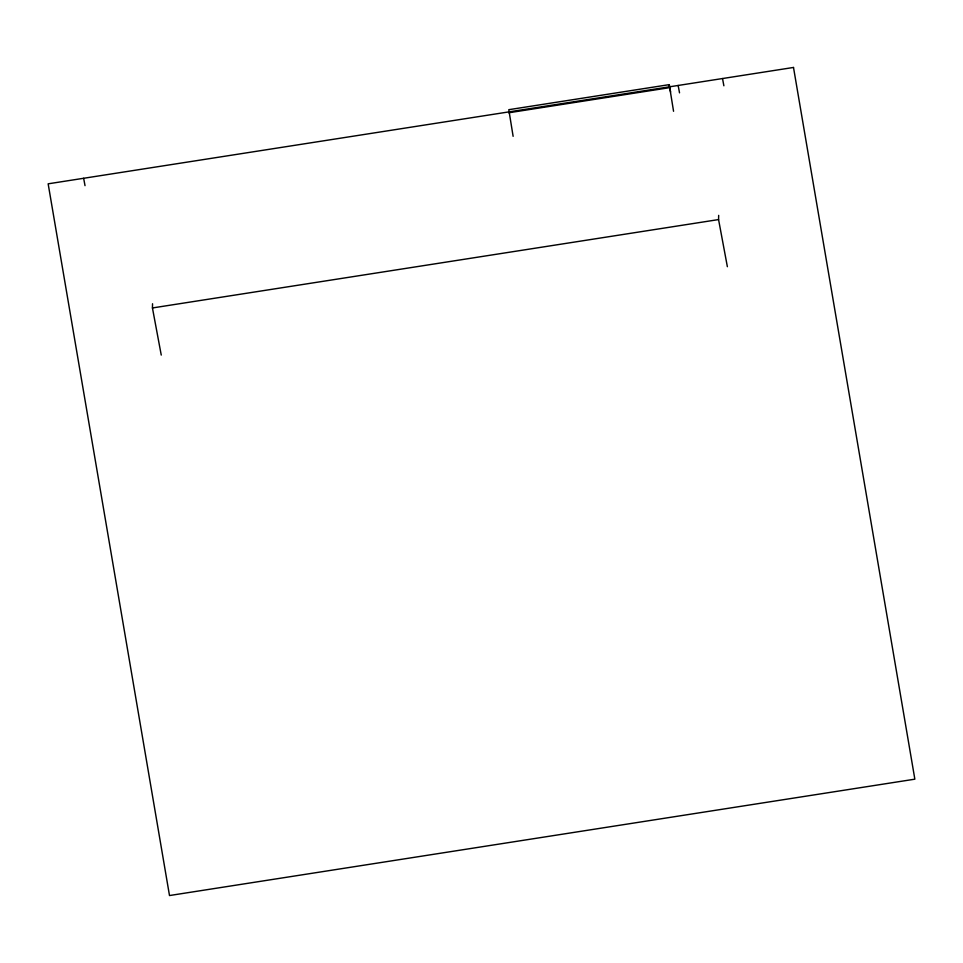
<?xml version="1.0" encoding="UTF-8"?>
<svg xmlns="http://www.w3.org/2000/svg" width="963" height="963" viewBox="0 0 963 963"><rect width="100%" height="100%" fill="white"/><g stroke="black" fill="none" stroke-linecap="round" stroke-linejoin="round"><path stroke-width="1.44" d="M161.254 355.082L152.443 307.955L152.551 303.754M513.123 136.325L508.801 109.686L669.237 84.636L670.609 92.003M673.558 111.275L669.237 84.636M727.366 266.691L718.567 219.576L718.675 215.363M508.717 112.779L669.153 87.729M152.443 307.955L718.567 219.576M722.515 78.533L723.875 85.791M678.157 85.466L679.529 92.845M83.649 178.287L85.021 185.654M793.5 67.458L48.15 183.825L169.5 895.542L914.85 779.175L793.5 67.458"/></g></svg>
